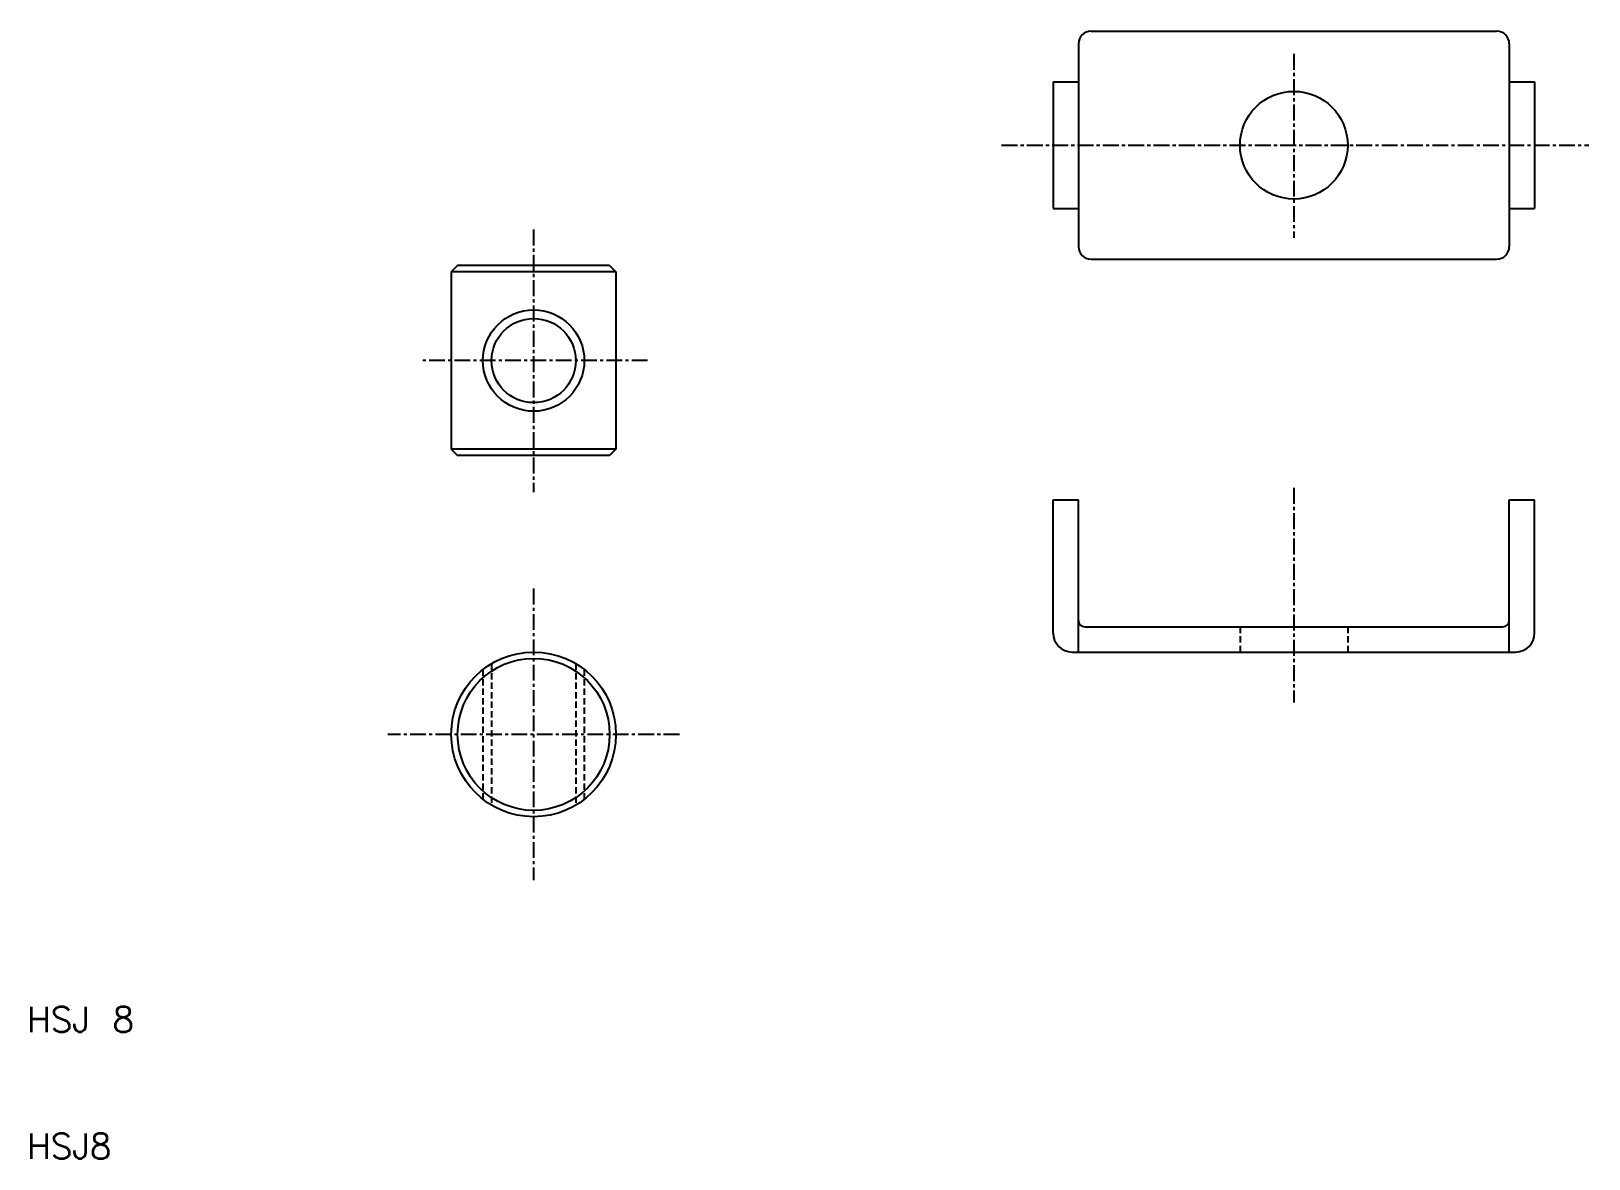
# Model space of a CAD drawing. Extents: x -40 to 83, y -63 to 26.
import ezdxf

# ---------------------------------------------------------------- set-up
doc = ezdxf.new("R2010")
doc.units = 0
doc.linetypes.add('CENTER', pattern=[2, 1.25, -0.25, 0.25, -0.25])
doc.linetypes.add('DASHED', pattern=[0.75, 0.5, -0.25])
doc.layers.get('0').update_dxf_attribs({"linetype": 'CONTINUOUS'})
doc.layers.add('CENTER', color=1, linetype='CENTER')
doc.styles.get("Standard").update_dxf_attribs({"font": 'txt.shx', "bigfont": 'bigfont.shx'})

msp = doc.modelspace()

# ---------------------------------------------------------------- linework, layer by layer
at = {"color": 7, "linetype": 'CONTINUOUS'}
for p, q in [((44, 26), (76, 26)), ((43, 25), (43, 22)), ((77, 25), (77, 22)), ((41, 22), (41, 12)), ((41, 22), (43, 22)), ((43, 22), (43, 12)), ((77, 22), (79, 22)), ((77, 22), (77, 12)), ((79, 22), (79, 12)), ((41, 12), (43, 12)), ((43, 12), (43, 9)), ((77, 12), (79, 12)), ((77, 12), (77, 9)), ((-6, 7.5), (-6.5, 7)), ((6, 7.5), (-6, 7.5)), ((6, 7.5), (6.5, 7)), ((44, 8), (76, 8)), ((6.5, 7), (-6.5, 7)), ((-6.5, 7), (-6.5, -7)), ((6.5, 7), (6.5, -7)), ((6.5, -7), (-6.5, -7)), ((-6.5, -7), (-6, -7.5)), ((6.5, -7), (6, -7.5)), ((6, -7.5), (-6, -7.5)), ((41, -21.5), (41, -11)), ((41, -11), (43, -11)), ((43, -20.5), (43, -11)), ((77, -20.5), (77, -11)), ((77, -11), (79, -11)), ((79, -21.5), (79, -11)), ((43, -23), (43, -20.5)), ((77, -23), (77, -20.5)), ((43.5, -21), (76.5, -21)), ((42.5, -23), (77.5, -23))]:
    msp.add_line(p, q, dxfattribs=at)
at = {"color": 3, "linetype": 'DASHED'}
for p, q in [((55.75, -21), (55.75, -23)), ((64.25, -21), (64.25, -23)), ((-4, -24.38), (-4, -34.62)), ((-3.32, -23.91), (-3.32, -35.09)), ((3.32, -23.91), (3.32, -35.09)), ((4, -24.38), (4, -34.62))]:
    msp.add_line(p, q, dxfattribs=at)
at = {"color": 7, "linetype": 'CONTINUOUS'}
for centre, radius in [((60, 17), 4.25), ((0, 0), 3.32), ((0, -29.5), 6.5), ((0, -29.5), 6)]:
    msp.add_circle(centre, radius, dxfattribs=at)
at = {"color": 3, "linetype": 'CONTINUOUS'}
msp.add_circle((0, 0), 4, dxfattribs=at)
at = {"color": 7, "linetype": 'CONTINUOUS'}
for centre, radius, start, end in [((44, 25), 1, 90, 180), ((76, 25), 1, 0, 90), ((44, 9), 1, 180, 270), ((76, 9), 1, 270, 0), ((43.5, -20.5), 0.5, 180, 270), ((76.5, -20.5), 0.5, 270, 0), ((42.5, -21.5), 1.5, 180, 270), ((77.5, -21.5), 1.5, 270, 0)]:
    msp.add_arc(centre, radius, start, end, dxfattribs=at)
at = {"layer": 'CENTER', "color": 1, "linetype": 'CENTER'}
for p, q in [((60, 24.2), (60, 9.68)), ((36.93, 17), (83.28, 17)), ((0, 10.34), (0, -10.38)), ((9, 0), (-9, 0)), ((60, -10.05), (60, -26.98)), ((0, -18), (0, -41)), ((11.5, -29.5), (-11.5, -29.5))]:
    msp.add_line(p, q, dxfattribs=at)

# ---------------------------------------------------------------- texts
at = {"color": 7, "linetype": 'CONTINUOUS'}
for s, p in [('HSJ 8', (-40, -53)), ('HSJ8', (-40, -63))]:
    msp.add_text(s, height=2, dxfattribs=at).set_placement(p)

doc.saveas('drawing.dxf')
